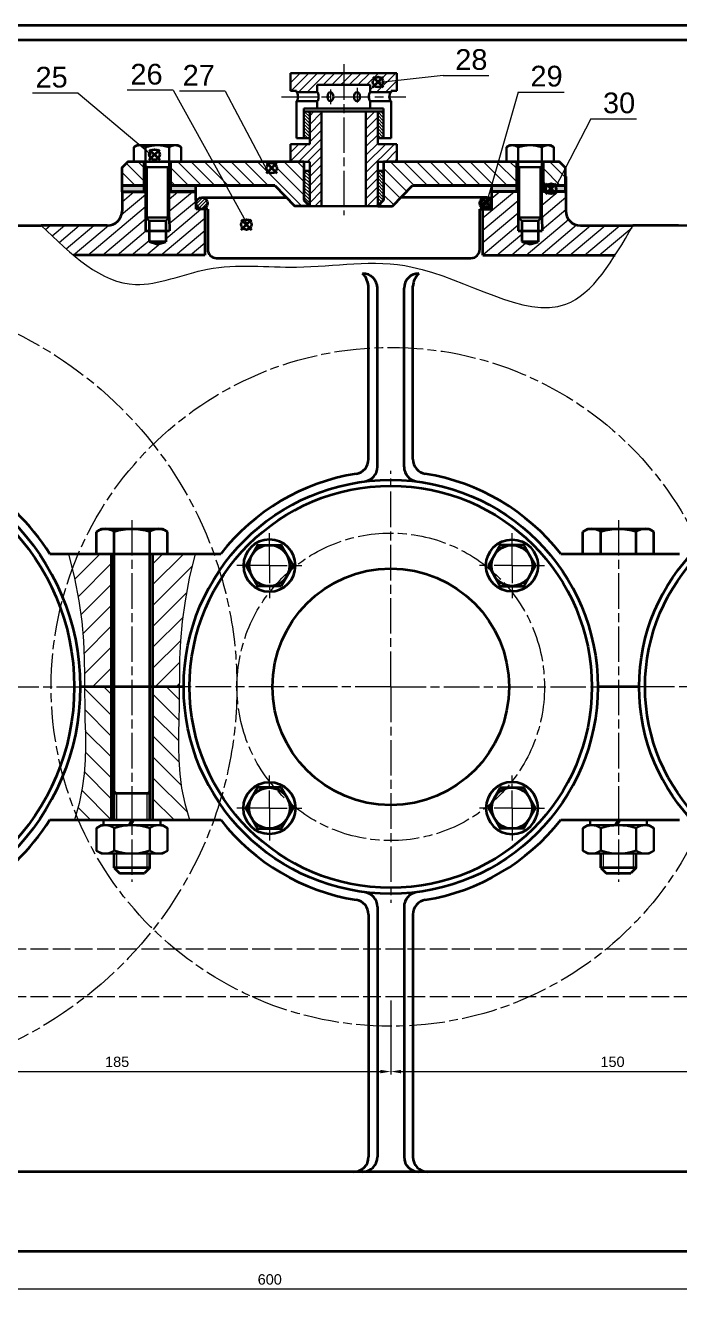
# Model space of a CAD drawing. Header units: millimetres. Extents: x 4028 to 8898, y 4975 to 5816.
# Drawn here: x 5597.4 to 5818.6, y 5387.4 to 5815.9 of the extents above; entities that cross this region are included whole.
import ezdxf

# ---------------------------------------------------------------- set-up
doc = ezdxf.new("R2010")
doc.units = ezdxf.units.MM
for name, pattern in [('AM_ISO02W050', [7.5, 6, -1.5]), ('AM_ISO08W050', [18, 12, -1.5, 3, -1.5]), ('AM_ISO08W050x2', [9, 6, -0.75, 1.5, -0.75]), ('CENTER', [50.8, 31.75, -6.35, 6.35, -6.35])]:
    doc.linetypes.add(name, pattern=pattern)
doc.layers.get('0').update_dxf_attribs({"lineweight": 35})
for name, color, linetype, lineweight in [('AM_10', 7, 'AM_ISO08W050', 35), ('AM_12', 7, 'Continuous', 35), ('AM_3', 6, 'AM_ISO02W050', 13), ('AM_4', 3, 'Continuous', 13), ('AM_5', 3, 'Continuous', 13), ('AM_7', 4, 'AM_ISO08W050', 13), ('AM_8', 1, 'Continuous', 13), ('Dim', 2, 'Continuous', 9), ('dttam', 1, 'CENTER', 13), ('manh', 2, 'Continuous', 13), ('net dam', 7, 'Continuous', 30)]:
    doc.layers.add(name, color=color, linetype=linetype, lineweight=lineweight)
doc.styles.get("Standard").update_dxf_attribs({"font": 'arial.ttf'})
doc.dimstyles.new('AM_ISO$0', dxfattribs={"dimtxt": 3.5, "dimasz": 3.5, "dimexe": 1, "dimexo": 1.25, "dimgap": 1.5, "dimtad": 1, "dimtoh": 1, "dimdsep": 46, "dimtxsty": 'Standard', "dimcen": 0, "dimclrd": 256, "dimclre": 256, "dimclrt": 2, "dimadec": 0, "dimazin": 2, "dimtp": 0.1, "dimtm": 0.1, "dimtfac": 0.71, "dimtmove": 1, "dimatfit": 3, "dimfxl": 1, "dimlwd": -1, "dimlwe": -1, "dimarcsym": 2})
pattern_1 = [(45, (3886.0873, 2620.7555), (-3.535534, 3.535534), [])]
pattern_2 = [(135, (3886.0873, 2620.7555), (-3.535534, -3.535534), [])]
pattern_3 = [(135, (3124.9497, 5213.621), (-2.245064, -2.245064), [])]
pattern_4 = [(315, (-4983.8653, 6161.1135), (1.4707821, 1.4707821), [])]

# ---------------------------------------------------------------- blocks, each defined once
blk = doc.blocks.new('đệm tròn')
for p, q in [((-1.5, 8), (0, 8)), ((-1.5, 8), (-1.5, 0.9)), ((0, 0), (0, 8)), ((-1.5, 0.9), (0, 0)), ((-1.5, 0.4), (0, -0.5)), ((-1.5, 0.4), (-1.5, -8)), ((0, -8), (0, -0.5)), ((-1.5, -8), (0, -8))]:
    blk.add_line(p, q)
blk = doc.blocks.new('đai ốc')
for p, q in [((-8, 8.59), (-7.19, 10)), ((-8, 8.59), (-8, -8.59)), ((-7.19, 10), (-0.81, 10)), ((0, 8.59), (-0.81, 10)), ((0, 8.59), (0, -8.59)), ((-7.14, 5), (-0.86, 5)), ((-7.14, -5), (-0.86, -5)), ((-8, -8.59), (-7.19, -10)), ((-7.19, -10), (-0.81, -10)), ((0, -8.59), (-0.81, -10))]:
    blk.add_line(p, q)
for centre, radius, start, end in [((-3.93, 7.5), 4.07, 142.1211, 217.8789), ((-4.07, 7.5), 4.07, 322.1211, 37.8789), ((7, 0), 15, 160.5288, 199.4712), ((-15, 0), 15, 340.5288, 19.4712), ((-3.93, -7.5), 4.07, 142.1211, 217.8789), ((-4.07, -7.5), 4.07, 322.1211, 37.8789)]:
    blk.add_arc(centre, radius, start, end)
blk = doc.blocks.new('bulongcanho')
for p, q in [((779.2, 2576.71), (786.63, 2576.71)), ((779.2, 2576.71), (779.2, 2552.71)), ((787.6, 2575.02), (786.63, 2576.71)), ((787.6, 2575.02), (787.6, 2554.4)), ((787.6, 2575.02), (787.6, 2554.4)), ((673, 2570.71), (671.2, 2568.91)), ((671.2, 2568.91), (671.2, 2560.51)), ((673, 2570.71), (677.8, 2570.71)), ((673, 2558.71), (673, 2570.71)), ((689.2, 2570.71), (779.2, 2570.71)), ((698.2, 2570.71), (698.2, 2558.71)), ((779.2, 2570.71), (786.58, 2570.71)), ((673, 2558.71), (671.2, 2560.51)), ((673, 2558.71), (677.8, 2558.71)), ((689.2, 2558.71), (779.2, 2558.71)), ((779.2, 2558.71), (786.58, 2558.71)), ((787.6, 2554.4), (786.63, 2552.71)), ((779.2, 2552.71), (786.63, 2552.71)), ((780.18, 2552.71), (786.63, 2552.71))]:
    blk.add_line(p, q)
for centre, radius, start, end in [((782.72, 2573.71), 4.89, 322.1211, 37.8789), ((769.6, 2564.71), 18, 340.5288, 19.4712), ((782.72, 2555.71), 4.89, 322.1211, 37.8789)]:
    blk.add_arc(centre, radius, start, end)
at = {"layer": 'dttam'}
for p, q in [((672.1, 2569.81), (677.8, 2569.81)), ((689.2, 2569.81), (698.2, 2569.81)), ((698.2, 2569.81), (699.1, 2570.71)), ((672.1, 2559.61), (677.8, 2559.61)), ((689.2, 2559.61), (698.2, 2559.61)), ((698.2, 2559.61), (699.1, 2558.71))]:
    blk.add_line(p, q, dxfattribs=at)
at = {"layer": 'net dam', "xscale": 1.199999999999891, "yscale": 1.199999999999891, "zscale": 1.199999999999891}
for name, p in [('đai ốc', (687.4, 2564.71)), ('đệm tròn', (689.2, 2564.71))]:
    blk.add_blockref(name, p, dxfattribs=at)
blk = doc.blocks.new('1')
for p, q in [((1212.15, 3034.27), (1210.46, 3033.3)), ((1210.46, 3025.87), (1210.46, 3033.3)), ((1212.15, 3034.27), (1232.77, 3034.27)), ((1212.15, 3034.27), (1232.77, 3034.27)), ((1216.46, 3025.87), (1216.46, 3033.24)), ((1228.46, 3025.87), (1228.46, 3033.24)), ((1232.77, 3034.27), (1234.46, 3033.3)), ((1234.46, 3025.87), (1234.46, 3033.3)), ((1234.46, 3026.85), (1234.46, 3033.3)), ((1210.46, 3025.87), (1234.46, 3025.87))]:
    blk.add_line(p, q)
for centre, radius, start, end in [((1213.46, 3029.39), 4.89, 52.1211, 127.8789), ((1222.46, 3016.27), 18, 70.5288, 109.4712), ((1231.46, 3029.39), 4.89, 52.1211, 127.8789)]:
    blk.add_arc(centre, radius, start, end)
blk = doc.blocks.new('2')
for p, q in [((1216.46, 2919.67), (1216.46, 2924.47)), ((1228.46, 2919.67), (1228.46, 2924.47)), ((1216.46, 2919.67), (1218.26, 2917.87)), ((1228.46, 2919.67), (1216.46, 2919.67)), ((1228.46, 2919.67), (1226.66, 2917.87)), ((1218.26, 2917.87), (1226.66, 2917.87))]:
    blk.add_line(p, q)
at = {"layer": 'dttam'}
for p, q in [((1217.36, 2918.77), (1217.36, 2924.47)), ((1227.56, 2918.77), (1227.56, 2924.47))]:
    blk.add_line(p, q, dxfattribs=at)
at = {"layer": 'net dam', "xscale": 1.199999999999891, "yscale": 1.199999999999891, "zscale": 1.199999999999891, "rotation": 90.00000000000001}
for name, p in [('đệm tròn', (1222.46, 2935.87)), ('đai ốc', (1222.46, 2934.07))]:
    blk.add_blockref(name, p, dxfattribs=at)
blk = doc.blocks.new('dfdffd')
for p, q in [((5192.86, -135.7), (5199.05, -135.7)), ((5192.86, -135.7), (5192.86, -155.7)), ((5199.86, -137.11), (5199.05, -135.7)), ((5199.86, -137.11), (5199.86, -154.29)), ((5199.86, -137.11), (5199.86, -154.29)), ((5169.36, -140.7), (5167.86, -142.2)), ((5167.86, -142.2), (5167.86, -149.2)), ((5169.36, -140.7), (5191.36, -140.7)), ((5169.36, -140.7), (5169.36, -150.7)), ((5190.61, -140.7), (5190.61, -150.7)), ((5191.36, -140.7), (5199.01, -140.7)), ((5169.36, -150.7), (5167.86, -149.2)), ((5169.36, -150.7), (5191.36, -150.7)), ((5191.36, -150.7), (5199.01, -150.7)), ((5199.86, -154.29), (5199.05, -155.7)), ((5192.86, -155.7), (5199.05, -155.7)), ((5193.68, -155.7), (5199.05, -155.7))]:
    blk.add_line(p, q)
for centre, radius, start, end in [((5195.79, -138.2), 4.07, 322.1211, 37.8789), ((5184.86, -145.7), 15, 340.5288, 19.4712), ((5195.79, -153.2), 4.07, 322.1211, 37.8789)]:
    blk.add_arc(centre, radius, start, end)
at = {"layer": 'AM_8'}
for p, q in [((5168.61, -141.45), (5190.61, -141.45)), ((5190.61, -141.45), (5191.36, -140.7)), ((5168.61, -149.95), (5190.61, -149.95)), ((5190.61, -149.95), (5191.36, -150.7))]:
    blk.add_line(p, q, dxfattribs=at)
blk = doc.blocks.new('fewfewfewf')
at = {"lineweight": 13}
h = blk.add_hatch(dxfattribs=at)
h.set_pattern_fill('ANSI31', color=1, angle=90)
h.set_pattern_definition(pattern_3)
h.paths.add_polyline_path([(7672.19, 5734.35), (7670.19, 5736.35), (7664.69, 5736.35), (7664.69, 5728.35), (7672.19, 5728.35)])
h.paths.add_polyline_path([(7529.69, 5736.35), (7524.19, 5736.35), (7522.19, 5734.35), (7522.19, 5728.35), (7529.69, 5728.35)])
h = blk.add_hatch(dxfattribs=at)
h.set_pattern_fill('ANSI31', color=1, angle=90)
h.set_pattern_definition(pattern_3)
h.paths.add_polyline_path([(7583.69, 5733.35), (7583.69, 5736.35), (7538.69, 5736.35), (7538.69, 5728.35), (7573.89, 5728.35), (7580.69, 5721.35), (7585.69, 5721.35), (7583.69, 5723.35), (7583.69, 5726.35)])
h.paths.add_polyline_path([(7655.69, 5736.35), (7652.19, 5736.35), (7610.69, 5736.35), (7610.69, 5726.35), (7610.69, 5723.35), (7608.69, 5721.35), (7613.69, 5721.35), (7620.49, 5728.35), (7655.69, 5728.35)])
at = {"layer": 'AM_8'}
h = blk.add_hatch(color=256, dxfattribs=at)
h.paths.add_polyline_path([(7529.69, 5726.35), (7529.69, 5728.35), (7522.19, 5728.35), (7522.19, 5726.35)])
h.paths.add_polyline_path([(7664.69, 5728.35), (7664.69, 5726.35), (7672.19, 5726.35), (7672.19, 5728.35)])
h.paths.add_polyline_path([(7547.24, 5726.34), (7547.24, 5728.35), (7538.69, 5728.35), (7538.69, 5726.35)])
h.paths.add_polyline_path([(7647.25, 5728.35), (7647.25, 5726.35), (7655.69, 5726.35), (7655.69, 5728.35)])
for p, q in [((7529.69, 5726.32), (7529.69, 5736.35)), ((7538.69, 5726.32), (7538.69, 5736.35)), ((7583.69, 5736.35), (7583.69, 5726.35)), ((7610.69, 5736.35), (7610.69, 5726.35)), ((7655.69, 5726.32), (7655.69, 5736.35)), ((7664.69, 5726.32), (7664.69, 5736.35)), ((7547.24, 5726.33), (7538.19, 5726.32)), ((7547.24, 5726.18), (7547.24, 5728.35)), ((7573.89, 5728.35), (7580.69, 5721.35)), ((7583.69, 5726.35), (7583.69, 5723.35)), ((7610.69, 5726.35), (7610.69, 5723.35)), ((7613.69, 5721.35), (7620.49, 5728.35)), ((7647.25, 5726.34), (7647.25, 5728.35)), ((7656.19, 5726.35), (7647.25, 5726.35)), ((7672.19, 5726.35), (7664.19, 5726.35)), ((7672.19, 5726.35), (7672.19, 5725.8)), ((7583.69, 5723.35), (7585.69, 5721.35)), ((7610.69, 5723.35), (7608.69, 5721.35)), ((7585.69, 5721.35), (7580.69, 5721.35)), ((7608.69, 5721.35), (7613.69, 5721.35))]:
    blk.add_line(p, q)
for points in [[(7583.69, 5736.35), (7524.19, 5736.35), (7522.19, 5734.35), (7522.19, 5728.35), (7529.69, 5728.35)], [(7664.69, 5728.35), (7672.19, 5728.35), (7672.19, 5734.35), (7670.19, 5736.35), (7610.69, 5736.35)], [(7529.69, 5728.35), (7522.19, 5728.35), (7522.19, 5726.35), (7530.19, 5726.35)], [(7538.69, 5728.35), (7573.89, 5728.35)], [(7573.89, 5728.35), (7538.69, 5728.35)], [(7620.49, 5728.35), (7655.69, 5728.35)], [(7655.69, 5728.35), (7620.49, 5728.35)], [(7647.25, 5726.35), (7655.69, 5726.35)], [(7664.69, 5726.35), (7672.19, 5726.35), (7672.19, 5728.35), (7664.69, 5728.35)]]:
    blk.add_lwpolyline(points)
at = {"layer": 'net dam'}
blk.add_line((7529.69, 5726.35), (7522.19, 5726.35), dxfattribs=at)
blk = doc.blocks.new('naptham')
at = {"layer": 'AM_8'}
h = blk.add_hatch(dxfattribs=at)
h.set_pattern_fill('_U', color=256, scale=2.08, angle=-45, style=0, pattern_type=0)
h.set_pattern_definition(pattern_4)
h.paths.add_polyline_path([(769.48, -1428.58), (769.48, -1424.58), (760.48, -1424.58), (758.48, -1424.58), (758.48, -1418.08), (752.48, -1418.08), (752.48, -1424.58), (737.48, -1424.58), (737.48, -1428.58)])
h.paths.add_polyline_path([(769.48, -1447.58), (769.48, -1443.58), (737.48, -1443.58), (737.48, -1447.58), (752.48, -1447.58), (752.48, -1454.08), (758.48, -1454.08), (758.48, -1447.58), (760.48, -1447.58)])
h = blk.add_hatch(dxfattribs=at)
h.set_pattern_fill('_U', color=256, scale=2.08, angle=-45, style=0, pattern_type=0)
h.set_pattern_definition(pattern_4)
edge = h.paths.add_edge_path()
edge.add_line((782.48, -1418.07), (782.48, -1436.07))
edge.add_line((782.48, -1436.07), (778.48, -1436.07))
edge.add_line((778.48, -1436.07), (778.48, -1427.07))
edge.add_line((778.48, -1427.07), (775.98, -1427.07))
edge.add_line((775.98, -1427.07), (775.98, -1420.11))
edge.add_ellipse((774.48, -1420.07), major_axis=(1.5, 0), ratio=0.333333, start_angle=357.7085, end_angle=360)
edge.add_line((775.98, -1420.09), (776.48, -1420.09))
edge.add_line((776.48, -1420.09), (776.48, -1418.07))
edge.add_line((776.48, -1418.07), (782.48, -1418.07))
at = {"layer": 'AM_8', "lineweight": 15}
h = blk.add_hatch(dxfattribs=at)
h.set_pattern_fill('ANSI31', color=256, scale=0.25, style=0)
h.set_pattern_definition([(45, (-4983.8653, 6161.1135), (-0.56126601, 0.56126601), [])])
h.paths.add_polyline_path([(769.48, -1424.58), (769.48, -1422.58), (760.48, -1422.58), (760.48, -1424.58)])
h.paths.add_polyline_path([(749.48, -1424.58), (749.48, -1422.58), (739.48, -1422.58), (737.48, -1424.58)])
h.paths.add_polyline_path([(769.48, -1449.58), (769.48, -1447.58), (760.48, -1447.58), (760.48, -1449.58)])
h.paths.add_polyline_path([(749.48, -1449.58), (749.48, -1447.58), (737.48, -1447.58), (739.48, -1449.58)])
at = {"layer": 'AM_8'}
h = blk.add_hatch(dxfattribs=at)
h.set_pattern_fill('_U', color=256, scale=2.08, angle=-45, style=0, pattern_type=0)
h.set_pattern_definition(pattern_4)
edge = h.paths.add_edge_path()
edge.add_line((782.48, -1454.08), (782.48, -1436.07))
edge.add_line((782.48, -1436.07), (778.48, -1436.07))
edge.add_line((778.48, -1436.07), (778.48, -1445.08))
edge.add_line((778.48, -1445.08), (775.98, -1445.08))
edge.add_line((775.98, -1445.08), (775.98, -1452.04))
edge.add_ellipse((774.48, -1452.08), major_axis=(1.5, 0), ratio=0.333333, start_angle=0, end_angle=2.2915, ccw=False)
edge.add_line((775.98, -1452.06), (776.48, -1452.06))
edge.add_line((776.48, -1452.06), (776.48, -1454.08))
edge.add_line((776.48, -1454.08), (782.48, -1454.08))
at = {"layer": 'AM_7'}
for p, q in [((776.98, -1431.58), (771.98, -1431.58)), ((777.48, -1440.58), (772.48, -1440.58))]:
    blk.add_line(p, q, dxfattribs=at)
at = {"layer": 'net dam'}
for p, q in [((752.48, -1418.08), (758.48, -1418.08)), ((752.48, -1424.58), (752.48, -1418.08)), ((758.48, -1424.58), (758.48, -1418.08)), ((776.48, -1418.08), (782.48, -1418.08)), ((776.48, -1418.08), (776.48, -1420.08)), ((782.48, -1418.08), (782.48, -1454.08)), ((739.48, -1422.58), (737.48, -1424.58)), ((749.48, -1422.58), (739.48, -1422.58)), ((749.48, -1422.58), (749.48, -1424.58)), ((760.48, -1420.08), (760.48, -1424.58)), ((772.98, -1420.08), (760.48, -1420.08)), ((760.48, -1422.58), (770.48, -1422.58)), ((769.48, -1449.58), (769.48, -1422.58)), ((770.48, -1422.58), (770.48, -1449.58)), ((772.98, -1420.08), (772.98, -1427.08)), ((775.98, -1420.08), (776.48, -1420.08)), ((775.98, -1420.1), (775.98, -1420.1)), ((775.98, -1420.1), (775.98, -1427.08)), ((737.48, -1424.58), (752.48, -1424.58)), ((737.48, -1424.58), (737.48, -1424.58)), ((737.48, -1424.58), (737.48, -1424.58)), ((737.48, -1424.58), (737.48, -1447.58)), ((760.48, -1424.58), (758.48, -1424.58)), ((760.48, -1424.58), (769.48, -1424.58)), ((772.98, -1427.08), (770.48, -1427.08)), ((778.48, -1427.08), (775.98, -1427.08)), ((778.48, -1427.08), (778.48, -1445.08)), ((737.48, -1428.58), (769.48, -1428.58)), ((737.48, -1443.58), (769.48, -1443.58)), ((737.48, -1447.58), (739.48, -1449.58)), ((737.48, -1447.58), (752.48, -1447.58)), ((749.48, -1447.58), (749.48, -1449.58)), ((752.48, -1454.08), (752.48, -1447.58)), ((758.48, -1454.08), (758.48, -1447.58)), ((760.48, -1447.58), (758.48, -1447.58)), ((760.48, -1447.58), (760.48, -1452.08)), ((760.48, -1447.58), (769.48, -1447.58)), ((772.98, -1445.08), (770.48, -1445.08)), ((772.98, -1445.08), (772.98, -1452.08)), ((778.48, -1445.08), (775.98, -1445.08)), ((775.98, -1445.08), (775.98, -1452.08)), ((749.48, -1449.58), (739.48, -1449.58)), ((760.48, -1449.58), (770.48, -1449.58)), ((772.98, -1452.08), (760.48, -1452.08)), ((775.98, -1452.08), (776.48, -1452.08)), ((776.48, -1452.08), (776.48, -1454.08)), ((758.48, -1454.08), (752.48, -1454.08)), ((782.48, -1454.08), (776.48, -1454.08))]:
    blk.add_line(p, q, dxfattribs=at)
for centre, start_param, end_param in [((774.48, -1420.08), 3.141593, 6.283185), ((774.48, -1427.08), 3.141593, 6.283185), ((774.48, -1445.08), 0, 3.141593), ((774.48, -1452.08), 0, 3.141593)]:
    blk.add_ellipse(centre, major_axis=(1.5, 0), ratio=0.333333, start_param=start_param, end_param=end_param, dxfattribs=at)
for centre in [(774.48, -1431.58), (774.48, -1440.58)]:
    blk.add_ellipse(centre, major_axis=(1.5, 0), ratio=0.666667, dxfattribs=at)
blk = doc.blocks.new('napthamdausua')
at = {"lineweight": 13}
h = blk.add_hatch(dxfattribs=at)
h.set_pattern_fill('ANSI31', color=1, angle=-5)
h.set_pattern_definition([(130, (0, 0), (-2.432191, -2.040851), [])])
edge = h.paths.add_edge_path()
edge.add_line((730.93, -878.57), (730.93, -856.28))
edge.add_spline(control_points=[(730.93, -856.28), (727.46, -859.88), (723.98, -863.47), (720.93, -867.13)], knot_values=[0, 0, 0, 0, 13.354893, 13.354893, 13.354893, 13.354893], degree=3, periodic=0)
edge.add_line((720.93, -867.13), (720.93, -911.53))
edge.add_line((720.93, -911.53), (736.46, -911.53))
edge.add_line((736.46, -911.53), (736.46, -908.59))
edge.add_line((736.46, -908.59), (742.31, -908.58))
edge.add_line((742.31, -908.58), (742.3, -899.53))
edge.add_line((742.3, -899.53), (733.68, -899.53))
edge.add_line((733.68, -899.53), (729.14, -899.61))
edge.add_line((729.14, -899.61), (729.14, -898.33))
edge.add_line((729.14, -898.33), (725.45, -898.33))
edge.add_line((725.45, -898.33), (724.59, -895.59))
edge.add_line((724.59, -895.59), (725.52, -892.73))
edge.add_line((725.52, -892.73), (729.14, -892.73))
edge.add_line((729.14, -892.73), (729.14, -891.53))
edge.add_line((729.14, -891.53), (733.68, -891.53))
edge.add_line((733.68, -891.53), (742.34, -891.53))
edge.add_line((742.34, -891.53), (742.3, -883.59))
edge.add_line((742.3, -883.59), (735.91, -883.57))
edge.add_arc((735.93, -878.57), 5, 180, 269.7725, ccw=False)
edge = h.paths.add_edge_path()
edge.add_line((742.48, -1008.59), (736.47, -1008.6))
edge.add_line((736.47, -1008.6), (736.47, -1006.68))
edge.add_arc((738.46, -1006.53), 2, 180, 184.2716, ccw=False)
edge.add_arc((738.46, -1006.53), 2, 176.0246, 180, ccw=False)
edge.add_line((736.47, -1006.39), (736.47, -1005.53))
edge.add_line((736.47, -1005.53), (720.93, -1005.53))
edge.add_line((720.93, -1005.53), (720.93, -1050.33))
edge.add_spline(control_points=[(720.93, -1050.33), (722.05, -1051.04), (723.19, -1051.75), (724.35, -1052.45)], knot_values=[209.88098, 209.88098, 209.88098, 209.88098, 213.464031, 213.464031, 213.464031, 213.464031], degree=3, periodic=0)
edge.add_spline(control_points=[(724.35, -1052.45), (726.5, -1053.76), (728.72, -1055.05), (730.93, -1056.35)], knot_values=[213.464031, 213.464031, 213.464031, 213.464031, 220.136812, 220.136812, 220.136812, 220.136812], degree=3, periodic=0)
edge.add_line((730.93, -1056.35), (730.93, -1038.6))
edge.add_arc((735.93, -1038.6), 5, 90.0823, 180, ccw=False)
edge.add_line((735.92, -1033.6), (742.48, -1033.59))
edge.add_line((742.48, -1033.59), (742.48, -1026.03))
edge.add_line((742.48, -1026.03), (742.48, -1025.53))
edge.add_line((742.48, -1025.53), (733.68, -1025.53))
edge.add_line((733.68, -1025.53), (729.14, -1025.61))
edge.add_line((729.14, -1025.61), (729.14, -1024.33))
edge.add_line((729.14, -1024.33), (725.45, -1024.33))
edge.add_line((725.45, -1024.33), (724.59, -1021.59))
edge.add_line((724.59, -1021.59), (725.52, -1018.73))
edge.add_line((725.52, -1018.73), (729.14, -1018.73))
edge.add_line((729.14, -1018.73), (729.14, -1017.53))
edge.add_line((729.14, -1017.53), (733.68, -1017.53))
edge.add_line((733.68, -1017.53), (742.48, -1017.53))
edge.add_line((742.48, -1017.53), (742.48, -1008.59))
at = {"layer": 'AM_8'}
h = blk.add_hatch(dxfattribs=at)
h.set_pattern_fill('_U', color=256, scale=0.8, angle=-45, style=0, pattern_type=0)
h.set_pattern_definition([(315, (-4983.8653, 6638.6613), (0.565685425, 0.565685425), [])])
edge = h.paths.add_edge_path()
edge.add_arc((738.46, -910.56), 1.97, -78.4166, 264.0476)
edge.add_arc((738.46, -910.53), 2, 264.1718, 281.4592)
h = blk.add_hatch(dxfattribs=at)
h.set_pattern_fill('_U', color=256, scale=0.5, angle=-45, style=0, pattern_type=0)
h.set_pattern_definition([(315, (-4983.86527, 6638.66126), (0.35355339, 0.35355339), [])])
edge = h.paths.add_edge_path()
edge.add_arc((738.46, -1006.53), 2, 0, 292.5886)
edge.add_arc((738.46, -1006.53), 2, -67.4114, 0)
for p, q in [((730.93, -878.57), (730.93, -856.28)), ((720.93, -911.53), (720.93, -867.13)), ((744.48, -891.03), (744.48, -891.53)), ((725.52, -892.73), (724.59, -895.59)), ((724.59, -895.59), (725.45, -898.33)), ((732.48, -892.73), (725.52, -892.73)), ((725.52, -892.73), (725.52, -898.33)), ((733.68, -891.53), (729.14, -891.53)), ((729.14, -891.53), (729.14, -899.64)), ((732.48, -898.33), (725.45, -898.33)), ((733.68, -899.53), (729.14, -899.61)), ((742.3, -899.53), (742.31, -908.58)), ((744.48, -900.03), (744.48, -899.53)), ((736.46, -911.53), (720.93, -911.53)), ((736.46, -912.53), (722.9, -912.53)), ((736.46, -912.53), (736.46, -908.59)), ((740.46, -910.53), (740.46, -939.13)), ((719.9, -915.53), (719.9, -1001.53)), ((740.46, -1006.53), (740.46, -977.92)), ((720.93, -1005.53), (720.93, -1050.33)), ((720.93, -1005.53), (736.46, -1005.53)), ((722.9, -1004.53), (736.46, -1004.53)), ((736.46, -1004.53), (736.47, -1008.59)), ((742.48, -1017.53), (742.48, -1008.59)), ((725.52, -1018.73), (724.59, -1021.59)), ((732.48, -1018.73), (725.52, -1018.73)), ((725.52, -1018.73), (725.52, -1024.33)), ((733.68, -1017.53), (729.14, -1017.53)), ((729.14, -1017.53), (729.14, -1025.65)), ((724.59, -1021.59), (725.45, -1024.33)), ((732.48, -1024.33), (725.45, -1024.33)), ((733.68, -1025.53), (729.14, -1025.61)), ((742.51, -1033.59), (742.48, -1025.53)), ((730.93, -1038.6), (730.93, -1056.35))]:
    blk.add_line(p, q)
for centre, radius in [((738.46, -910.53), 1.94), ((738.46, -1006.53), 2)]:
    blk.add_circle(centre, radius)
for centre, radius, start, end in [((735.93, -878.57), 5, 180, 269.7725), ((722.9, -915.53), 3, 90, 180), ((722.9, -1001.53), 3, 180, 270), ((735.93, -1038.6), 5, 90.0823, 180)]:
    blk.add_arc(centre, radius, start, end)
at = {"layer": 'AM_10'}
for p, q in [((742.3, -883.59), (735.91, -883.57)), ((736.46, -908.59), (742.33, -908.58))]:
    blk.add_line(p, q, dxfattribs=at)
at = {"layer": 'AM_10', "linetype": 'ByBlock'}
for p, q in [((742.3, -883.59), (742.34, -891.53)), ((742.3, -899.53), (742.34, -908.58)), ((736.47, -1008.6), (742.48, -1008.59)), ((747.51, -1033.59), (735.92, -1033.6))]:
    blk.add_line(p, q, dxfattribs=at)
at = {"layer": 'AM_7'}
for p, q in [((774.48, -937.53), (774.48, -979.53)), ((785.48, -958.53), (734.48, -958.53))]:
    blk.add_line(p, q, dxfattribs=at)
at = {"layer": 'manh'}
blk.add_spline([(730.93, -856.28), (710.98, -888.1), (716.16, -912.49), (716.88, -942.62), (716.9, -981.66), (704.3, -1033.61), (730.93, -1056.35)], degree=3, dxfattribs=at)
at = {"rotation": 270}
blk.add_blockref('fewfewfewf', (-4983.87, 6638.66), dxfattribs=at)
at = {"layer": 'dttam'}
blk.add_blockref('naptham', (0, 477.55), dxfattribs=at)
at = {"layer": 'net dam', "xscale": -0.7999999999999999, "yscale": 0.8, "zscale": 0.8, "rotation": 180}
blk.add_blockref('dfdffd', (-3401.81, -1012.09), dxfattribs=at)
at = {"layer": 'net dam', "xscale": 0.8000000000000033, "yscale": 0.8000000000000033, "zscale": 0.8000000000000033}
blk.add_blockref('dfdffd', (-3401.81, -904.97), dxfattribs=at)
blk = doc.blocks.new('dsfeer')
blk.add_lwpolyline([(0, 10), (-8.66, 5), (-8.66, -5), (0, -10), (8.66, -5), (8.66, 5)], close=True)
blk.add_circle((0, 0), 8.66)
blk = doc.blocks.new('bulongnapo')
blk.add_circle((1649.87, 3039.49), 8.8)
at = {"xscale": 0.8000000000001455, "yscale": 0.8000000000001455, "zscale": 0.8000000000001455}
blk.add_blockref('dsfeer', (1649.87, 3039.49), dxfattribs=at)
blk = doc.blocks.new('*S95')
at = {"layer": 'AM_12', "color": 4}
for p, q in [((1753.24, 3082.93), (1756.74, 3086.43)), ((1753.24, 3086.43), (1756.74, 3082.93))]:
    blk.add_line(p, q, dxfattribs=at)
blk.add_circle((1754.99, 3084.68), 1.75, dxfattribs=at)
blk = doc.blocks.new('*S96')
at = {"layer": 'AM_12', "color": 4}
for p, q in [((1784.31, 3059.27), (1787.81, 3062.77)), ((1784.31, 3062.77), (1787.81, 3059.27))]:
    blk.add_line(p, q, dxfattribs=at)
blk.add_circle((1786.06, 3061.02), 1.75, dxfattribs=at)
blk = doc.blocks.new('*S97')
at = {"layer": 'AM_12', "color": 4}
for p, q in [((1792.85, 3078.38), (1796.35, 3081.88)), ((1792.85, 3081.88), (1796.35, 3078.38))]:
    blk.add_line(p, q, dxfattribs=at)
blk.add_circle((1794.6, 3080.13), 1.75, dxfattribs=at)
blk = doc.blocks.new('*S98')
at = {"layer": 'AM_12', "color": 4}
for p, q in [((1828.82, 3107.42), (1832.32, 3110.92)), ((1828.82, 3110.92), (1832.32, 3107.42))]:
    blk.add_line(p, q, dxfattribs=at)
blk.add_circle((1830.57, 3109.17), 1.75, dxfattribs=at)
blk = doc.blocks.new('*S99')
at = {"layer": 'AM_12', "color": 4}
for p, q in [((1865.49, 3066.81), (1868.99, 3070.31)), ((1865.49, 3070.31), (1868.99, 3066.81))]:
    blk.add_line(p, q, dxfattribs=at)
blk.add_circle((1867.24, 3068.56), 1.75, dxfattribs=at)
blk = doc.blocks.new('*S100')
at = {"layer": 'AM_12', "color": 4}
for p, q in [((1887.33, 3071.35), (1890.83, 3074.85)), ((1887.33, 3074.85), (1890.83, 3071.35))]:
    blk.add_line(p, q, dxfattribs=at)
blk.add_circle((1889.08, 3073.1), 1.75, dxfattribs=at)
blk = doc.blocks.new('*S133')
at = {"layer": 'AM_5'}
for q in [(1713.69, 3105.43), (1751.13, 3086.99)]:
    blk.add_line((1729.17, 3105.43), q, dxfattribs=at)
at = {"layer": 'AM_5', "linetype": 'Continuous'}
blk.add_line((1751.13, 3086.99), (1753.81, 3084.74), dxfattribs=at)
at = {"layer": 'AM_5', "color": 30, "insert": (1720.21, 3107.26), "char_height": 7, "attachment_point": 8}
blk.add_mtext('25', dxfattribs=at)
blk = doc.blocks.new('*S134')
at = {"layer": 'AM_5'}
for q in [(1745.78, 3106.42), (1784.67, 3064.26)]:
    blk.add_line((1761.26, 3106.42), q, dxfattribs=at)
at = {"layer": 'AM_5', "linetype": 'Continuous'}
blk.add_line((1784.67, 3064.26), (1786.37, 3061.2), dxfattribs=at)
at = {"layer": 'AM_5', "color": 30, "insert": (1752.29, 3108.26), "char_height": 7, "attachment_point": 8}
blk.add_mtext('26', dxfattribs=at)
blk = doc.blocks.new('*S135')
at = {"layer": 'AM_5'}
for q in [(1763.43, 3106.17), (1791.45, 3082.43)]:
    blk.add_line((1778.91, 3106.17), q, dxfattribs=at)
at = {"layer": 'AM_5', "linetype": 'Continuous'}
blk.add_line((1791.45, 3082.43), (1793.09, 3079.34), dxfattribs=at)
at = {"layer": 'AM_5', "color": 30, "insert": (1769.95, 3108.01), "char_height": 7, "attachment_point": 8}
blk.add_mtext('27', dxfattribs=at)
blk = doc.blocks.new('*S136')
at = {"layer": 'AM_5', "linetype": 'Continuous'}
blk.add_line((1834.37, 3109.43), (1830.89, 3109.05), dxfattribs=at)
at = {"layer": 'AM_5'}
for q in [(1834.37, 3109.43), (1868.03, 3111.39)]:
    blk.add_line((1852.55, 3111.39), q, dxfattribs=at)
at = {"layer": 'AM_5', "color": 30, "insert": (1862.13, 3113.23), "char_height": 7, "attachment_point": 8}
blk.add_mtext('28', dxfattribs=at)
blk = doc.blocks.new('*S137')
at = {"layer": 'AM_5'}
for q in [(1868.48, 3072.62), (1893.46, 3105.78)]:
    blk.add_line((1877.98, 3105.78), q, dxfattribs=at)
at = {"layer": 'AM_5', "linetype": 'Continuous'}
blk.add_line((1868.48, 3072.62), (1867.52, 3069.26), dxfattribs=at)
at = {"layer": 'AM_5', "color": 30, "insert": (1887.56, 3107.61), "char_height": 7, "attachment_point": 8}
blk.add_mtext('29', dxfattribs=at)
blk = doc.blocks.new('*S138')
at = {"layer": 'AM_5'}
for q in [(1891.93, 3076.27), (1917.98, 3096.72)]:
    blk.add_line((1902.5, 3096.72), q, dxfattribs=at)
at = {"layer": 'AM_5', "linetype": 'Continuous'}
blk.add_line((1891.93, 3076.27), (1890.32, 3073.16), dxfattribs=at)
at = {"layer": 'AM_5', "color": 30, "insert": (1912.08, 3098.56), "char_height": 7, "attachment_point": 8}
blk.add_mtext('30', dxfattribs=at)
blk = doc.blocks.new('*D143')
at = {"layer": 'Defpoints', "color": 0, "transparency": 16777216}
for p in [(5379.95, 5401.24), (5980.15, 5401.24), (5379.95, 5388.54)]:
    blk.add_point(p, dxfattribs=at)
at = {"layer": 'Dim', "linetype": 'ByBlock', "transparency": 16777216}
for p, q in [((5379.95, 5399.99), (5379.95, 5387.54)), ((5980.15, 5399.99), (5980.15, 5387.54)), ((5976.65, 5388.54), (5383.45, 5388.54))]:
    blk.add_line(p, q, dxfattribs=at)
at = {"layer": 'Dim', "transparency": 16777216}
for points in [[(5383.45, 5389.12), (5383.45, 5387.95), (5379.95, 5388.54)], [(5976.65, 5389.12), (5976.65, 5387.95), (5980.15, 5388.54)]]:
    blk.add_solid(points, dxfattribs=at)
at = {"layer": 'Dim', "color": 2, "transparency": 16777216, "insert": (5680.05, 5391.82), "char_height": 3.5, "attachment_point": 5}
blk.add_mtext('600', dxfattribs=at)
blk = doc.blocks.new('*D145')
at = {"layer": 'Defpoints', "color": 0, "transparency": 16777216}
for p in [(5720.95, 5487.44), (5870.95, 5487.44), (5870.95, 5462.13)]:
    blk.add_point(p, dxfattribs=at)
at = {"layer": 'Dim', "linetype": 'ByBlock', "transparency": 16777216}
for p, q in [((5720.95, 5486.19), (5720.95, 5461.13)), ((5870.95, 5486.19), (5870.95, 5461.13)), ((5724.45, 5462.13), (5867.45, 5462.13))]:
    blk.add_line(p, q, dxfattribs=at)
at = {"layer": 'Dim', "transparency": 16777216}
for points in [[(5724.45, 5462.71), (5724.45, 5461.54), (5720.95, 5462.13)], [(5867.45, 5462.71), (5867.45, 5461.54), (5870.95, 5462.13)]]:
    blk.add_solid(points, dxfattribs=at)
at = {"layer": 'Dim', "color": 2, "transparency": 16777216, "insert": (5795.95, 5465.41), "char_height": 3.5, "attachment_point": 5}
blk.add_mtext('150', dxfattribs=at)
blk = doc.blocks.new('*D146')
at = {"layer": 'Defpoints', "color": 0, "transparency": 16777216}
for p in [(5535.95, 5487.44), (5720.95, 5487.44), (5720.95, 5462.13)]:
    blk.add_point(p, dxfattribs=at)
at = {"layer": 'Dim', "linetype": 'ByBlock', "transparency": 16777216}
for p, q in [((5535.95, 5486.19), (5535.95, 5461.13)), ((5720.95, 5486.19), (5720.95, 5461.13)), ((5539.45, 5462.13), (5717.45, 5462.13))]:
    blk.add_line(p, q, dxfattribs=at)
at = {"layer": 'Dim', "transparency": 16777216}
for points in [[(5539.45, 5462.71), (5539.45, 5461.54), (5535.95, 5462.13)], [(5717.45, 5462.71), (5717.45, 5461.54), (5720.95, 5462.13)]]:
    blk.add_solid(points, dxfattribs=at)
at = {"layer": 'Dim', "color": 2, "transparency": 16777216, "insert": (5628.45, 5465.41), "char_height": 3.5, "attachment_point": 5}
blk.add_mtext('185', dxfattribs=at)

msp = doc.modelspace()

# ---------------------------------------------------------------- hatches: boundary and pattern name
at = {"layer": 'AM_8'}
h = msp.add_hatch(dxfattribs=at)
h.set_pattern_fill('_U', color=256, scale=5, angle=45, style=0, pattern_type=0)
h.set_pattern_definition(pattern_1)
h.paths.add_polyline_path([(5626.454, 5637.242), (5621.454, 5637.242), (5615.341, 5637.242, 0.0120075), (5613.303, 5632.12), (5614.066, 5629.002), (5615.504, 5621.379), (5616.461, 5614.322), (5617.036, 5607.781), (5617.327, 5601.705), (5617.431, 5596.045), (5617.442, 5592.242), (5618.954, 5592.242), (5626.454, 5592.242)])
h = msp.add_hatch(dxfattribs=at)
h.set_pattern_fill('_U', color=256, scale=5, angle=45, style=0, pattern_type=0)
h.set_pattern_definition(pattern_1)
h.paths.add_polyline_path([(5654.859, 5637.242), (5640.454, 5637.242), (5640.454, 5592.242), (5649.466, 5592.242), (5649.478, 5596.045), (5649.582, 5601.705), (5649.872, 5607.781), (5650.447, 5614.322), (5651.405, 5621.379), (5652.843, 5629.002)])
h = msp.add_hatch(dxfattribs=at)
h.set_pattern_fill('_U', color=256, scale=5, angle=135, style=0, pattern_type=0)
h.set_pattern_definition(pattern_2)
h.paths.add_polyline_path([(5626.454, 5592.242), (5617.442, 5592.242), (5617.446, 5590.749), (5617.472, 5585.768), (5617.574, 5581.044), (5617.697, 5576.486), (5617.753, 5572), (5617.656, 5567.488), (5617.317, 5562.853), (5616.651, 5557.998), (5615.569, 5552.826), (5614.535, 5549.183, 0.0045781), (5615.341, 5547.242), (5626.454, 5547.242)])
h = msp.add_hatch(dxfattribs=at)
h.set_pattern_fill('_U', color=256, scale=5, angle=135, style=0, pattern_type=0)
h.set_pattern_definition(pattern_2)
h.paths.add_polyline_path([(5649.334, 5581.044), (5649.437, 5585.768), (5649.462, 5590.749), (5649.466, 5592.242), (5647.954, 5592.242), (5640.454, 5592.242), (5640.454, 5547.242), (5643.054, 5547.242), (5652.924, 5547.242), (5651.339, 5552.826), (5650.258, 5557.998), (5649.591, 5562.853), (5649.252, 5567.488), (5649.155, 5572), (5649.211, 5576.486)])

# ---------------------------------------------------------------- linework, layer by layer
for p, q in [((5535.954, 5748.242), (5602.806, 5748.242)), ((5814.154, 5748.242), (5802.872, 5748.242)), ((5713.454, 5669.234), (5713.454, 5727.042)), ((5716.454, 5666.638), (5716.454, 5727.042)), ((5725.454, 5666.638), (5725.454, 5727.042)), ((5728.454, 5669.234), (5728.454, 5727.69)), ((5716.454, 5662.042), (5716.454, 5662.115)), ((5725.454, 5662.042), (5725.454, 5662.115)), ((5605.697, 5637.242), (5663.474, 5637.242)), ((5626.454, 5637.242), (5626.454, 5547.242)), ((5640.454, 5637.242), (5640.454, 5547.242)), ((5778.435, 5637.242), (5818.647, 5637.242)), ((5650.954, 5592.242), (5615.954, 5592.242)), ((5804.954, 5592.242), (5790.954, 5592.242)), ((5605.697, 5547.242), (5663.509, 5547.242)), ((5778.435, 5547.242), (5818.647, 5547.242)), ((5716.454, 5517.846), (5716.454, 5433.242)), ((5725.454, 5517.846), (5725.454, 5433.242)), ((5713.454, 5515.25), (5713.454, 5433.242)), ((5728.454, 5515.25), (5728.454, 5433.242)), ((5980.154, 5428.242), (5486.258, 5428.242)), ((5980.154, 5401.242), (5379.954, 5401.242))]:
    msp.add_line(p, q)
for points in [[(5296.848, 4974.94), (6485.848, 4974.94), (6485.848, 5815.94), (5296.848, 5815.94)], [(5316.848, 4979.94), (6480.848, 4979.94), (6480.848, 5810.94), (5316.848, 5810.94)]]:
    msp.add_lwpolyline(points, close=True)
for centre, radius in [((5535.954, 5592.242), 80), ((5535.954, 5592.242), 78), ((5720.954, 5592.242), 70), ((5720.954, 5592.242), 68), ((5870.954, 5592.242), 66), ((5870.954, 5592.242), 64), ((5720.954, 5592.242), 40)]:
    msp.add_circle(centre, radius)
for centre, radius, start, end in [((5815.58, 5583.439), 164.809, 3.06179, 90.49581), ((5706.419, 5727.128), 7.036, 0.69859, 44.30155), ((5711.454, 5727.042), 5, 0, 90), ((5730.454, 5727.042), 5, 90, 180), ((5734.894, 5727.366), 6.448, 133.5169, 177.11972), ((5706.419, 5727.128), 7.036, 359.30141, 20.05357), ((5711.454, 5727.042), 5, 0, 14.0411), ((5535.954, 5592.242), 83, 32.83139, 81.83377), ((5708.454, 5669.234), 5, 279.22178, 0), ((5711.454, 5666.638), 5, 277.27701, 0), ((5730.454, 5666.638), 5, 180, 262.72299), ((5733.454, 5669.234), 5, 180, 260.77822), ((5720.954, 5592.242), 73, 99.22178, 141.94349), ((5720.954, 5592.242), 73, 38.05651, 80.77822), ((5535.954, 5592.242), 83, 278.16623, 327.16861), ((5720.954, 5592.242), 73, 218.05651, 260.77822), ((5720.954, 5592.242), 73, 279.22178, 321.94349), ((5708.454, 5515.25), 5, 0, 80.77822), ((5711.454, 5517.846), 5, 0, 82.72299), ((5730.454, 5517.846), 5, 97.27701, 180), ((5733.454, 5515.25), 5, 99.22178, 180), ((5708.454, 5433.242), 5, 270, 0), ((5711.454, 5433.242), 5, 270, 0), ((5730.454, 5433.242), 5, 180, 270), ((5733.454, 5433.242), 5, 180, 270)]:
    msp.add_arc(centre, radius, start, end)
at = {"layer": 'AM_3'}
for p, q in [((5980.154, 5503.575), (5363.314, 5503.575)), ((5980.154, 5487.442), (5363.22, 5487.442))]:
    msp.add_line(p, q, dxfattribs=at)
at = {"layer": 'AM_4'}
for points in [[(5612.049, 5637.242), (5614.066, 5629.002), (5615.504, 5621.379), (5616.461, 5614.322), (5617.036, 5607.781), (5617.327, 5601.705), (5617.431, 5596.045), (5617.446, 5590.749), (5617.472, 5585.768), (5617.574, 5581.044), (5617.697, 5576.486), (5617.753, 5572), (5617.656, 5567.488), (5617.317, 5562.853), (5616.651, 5557.998), (5615.569, 5552.826), (5613.984, 5547.242)], [(5654.859, 5637.242), (5652.843, 5629.002), (5651.405, 5621.379), (5650.447, 5614.322), (5649.872, 5607.781), (5649.582, 5601.705), (5649.478, 5596.045), (5649.462, 5590.749), (5649.437, 5585.768), (5649.334, 5581.044), (5649.211, 5576.486), (5649.155, 5572), (5649.252, 5567.488), (5649.591, 5562.853), (5650.258, 5557.998), (5651.339, 5552.826), (5652.924, 5547.242)]]:
    msp.add_lwpolyline(points, dxfattribs=at)
at = {"layer": 'AM_7'}
for p, q in [((5720.954, 5592.242), (5720.954, 5665.242)), ((5633.454, 5648.642), (5633.454, 5526.242)), ((5797.954, 5648.642), (5797.954, 5526.242)), ((5679.942, 5633.254), (5679.942, 5644.254)), ((5761.966, 5633.254), (5761.966, 5644.254)), ((5679.942, 5633.254), (5668.942, 5633.254)), ((5761.966, 5633.254), (5772.966, 5633.254)), ((5535.954, 5592.242), (5618.954, 5592.242)), ((5720.954, 5592.242), (5647.954, 5592.242)), ((5720.954, 5592.242), (5793.954, 5592.242)), ((5720.954, 5592.242), (5720.954, 5519.242)), ((5870.954, 5592.242), (5801.954, 5592.242)), ((5870.954, 5592.242), (5801.954, 5592.242)), ((5679.942, 5551.23), (5668.942, 5551.23)), ((5679.942, 5551.23), (5679.942, 5540.23)), ((5761.966, 5551.23), (5772.966, 5551.23)), ((5761.966, 5551.23), (5761.966, 5540.23))]:
    msp.add_line(p, q, dxfattribs=at)
at = {"layer": 'AM_7', "linetype": 'AM_ISO08W050x2'}
for p, q in [((5679.942, 5633.254), (5679.942, 5622.254)), ((5679.942, 5633.254), (5690.942, 5633.254)), ((5761.966, 5633.254), (5750.966, 5633.254)), ((5761.966, 5633.254), (5761.966, 5622.254)), ((5679.942, 5551.23), (5679.942, 5562.23)), ((5761.966, 5551.23), (5761.966, 5562.23)), ((5679.942, 5551.23), (5690.942, 5551.23)), ((5761.966, 5551.23), (5750.966, 5551.23))]:
    msp.add_line(p, q, dxfattribs=at)
at = {"layer": 'AM_7'}
for centre, radius in [((5535.954, 5592.242), 133), ((5720.954, 5592.242), 114.8), ((5720.954, 5592.242), 52)]:
    msp.add_circle(centre, radius, dxfattribs=at)

# ---------------------------------------------------------------- block references
for name, p, rotation in [('napthamdausua', (4746.527, 5017.312), 90), ('bulongcanho', (8198.168, 4858.037), 90), ('bulongnapo', (8710.536, 7440.593), 150), ('bulongnapo', (2731.372, 3743.891), 329.9999999999999)]:
    msp.add_blockref(name, p, dxfattribs=dict(rotation=rotation))
at = {"xscale": -1}
for p, rotation in [((2731.372, 7440.593), 210.0000000000001), ((8710.536, 3743.891), 30.00000000000006)]:
    msp.add_blockref('bulongnapo', p, dxfattribs=dict(at, rotation=rotation))
for name in ['1', '2']:
    msp.add_blockref(name, (4575.497, 2611.369))
at = {"layer": 'AM_12'}
for name in ['*S98', '*S95', '*S97', '*S100', '*S99', '*S96']:
    msp.add_blockref(name, (3886.087, 2687.558), dxfattribs=at)
at = {"layer": 'AM_5'}
for name in ['*S136', '*S134', '*S133', '*S135', '*S137', '*S138']:
    msp.add_blockref(name, (3886.087, 2687.558), dxfattribs=at)

# ---------------------------------------------------------------- dimensions: what is measured, and where the dimension line sits
at = {"layer": 'Dim'}
for base, p1, p2, picture, middle in [((5720.954, 5462.126), (5535.954, 5487.442), (5720.954, 5487.442), '*D146', (5628.454, 5465.413)), ((5870.954, 5462.126), (5720.954, 5487.442), (5870.954, 5487.442), '*D145', (5795.954, 5465.413))]:
    dim = msp.add_linear_dim(base=base, p1=p1, p2=p2, dimstyle='AM_ISO$0', dxfattribs=at)
    dim.commit()
    dim.dimension.update_dxf_attribs({"geometry": picture, "text_midpoint": middle})
dim = msp.add_linear_dim(base=(5379.954, 5388.537), p1=(5980.154, 5401.242), p2=(5379.954, 5401.242), text='600', dimstyle='AM_ISO$0', dxfattribs=at)
dim.commit()
dim.dimension.update_dxf_attribs({"geometry": '*D143', "text_midpoint": (5680.054, 5391.824)})

doc.saveas('drawing.dxf')
